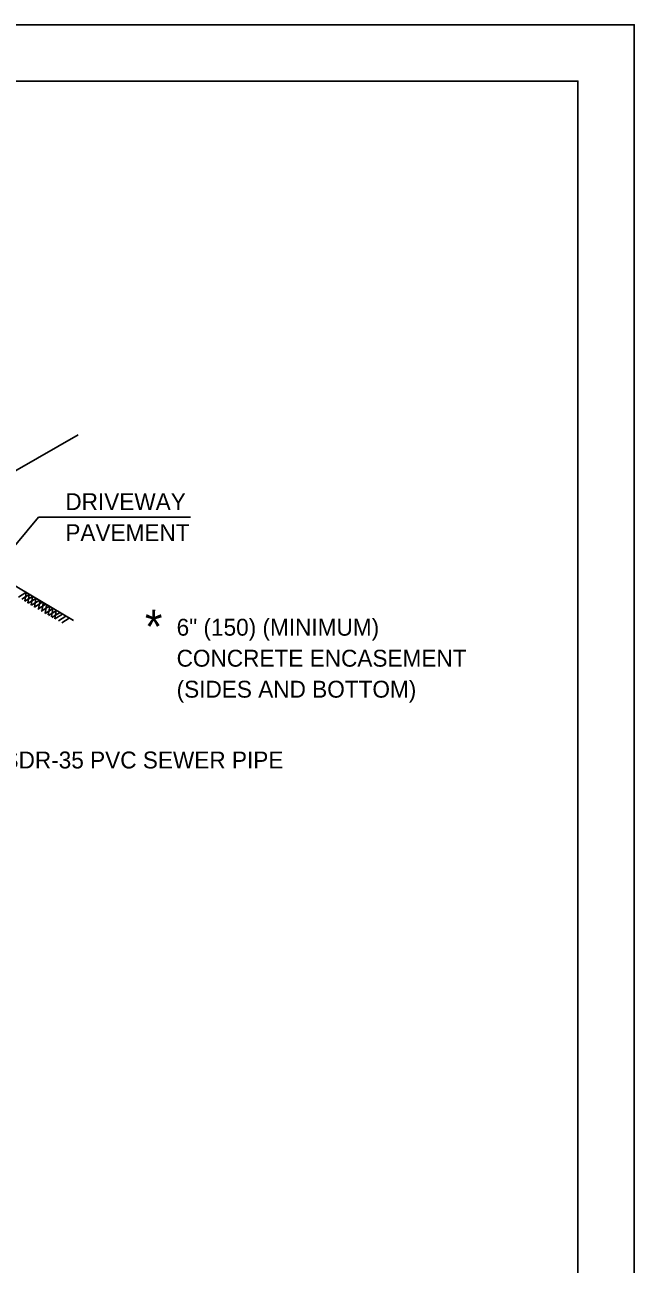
# Model space of a CAD drawing. Extents: x 99686 to 100366, y 100012 to 100452.
# Drawn here: x 100257.5 to 100365.7, y 100232.1 to 100452.1 of the extents above; entities that cross this region are included whole.
import ezdxf

# ---------------------------------------------------------------- set-up
doc = ezdxf.new("R2010")
doc.units = 0
for name, color, linetype in [('Design_PR_Roadway Dimensions', 7, 'Continuous'), ('Design_PR_Roadway Notes', 7, 'Continuous'), ('Level 4', 7, 'Continuous'), ('Level 52', 7, 'Continuous'), ('Sheets_50 Reference Boundary', 7, 'Continuous'), ('Sheets_General Details', 7, 'Continuous'), ('Sheets_Printer Plotting Border', 7, 'Continuous')]:
    doc.layers.add(name, color=color, linetype=linetype)

msp = doc.modelspace()

# ---------------------------------------------------------------- linework, layer by layer
at = {"layer": 'Design_PR_Roadway Notes'}
for p, q in [((100254.2, 100357.82), (100259.9, 100364.72)), ((100259.9, 100364.72), (100286.91, 100364.72))]:
    msp.add_line(p, q, dxfattribs=at)
at = {"layer": 'Level 4'}
for p, q in [((100256.35, 100350.5), (100257.67, 100351.32)), ((100256.96, 100350.14), (100258.28, 100350.96)), ((100257.5, 100349.82), (100257.73, 100351.29)), ((100258.02, 100349.45), (100258.26, 100350.92)), ((100257.5, 100349.82), (100258.82, 100350.65)), ((100258.09, 100349.47), (100259.42, 100350.3)), ((100258.61, 100349.11), (100258.85, 100350.57)), ((100258.7, 100349.11), (100260.03, 100349.94)), ((100259.2, 100348.76), (100259.43, 100350.23)), ((100259.2, 100348.76), (100260.52, 100349.59)), ((100259.8, 100348.4), (100261.12, 100349.23)), ((100259.92, 100348.32), (100260.17, 100349.8)), ((100260.41, 100348.04), (100261.73, 100348.88)), ((100260.5, 100347.99), (100260.75, 100349.45)), ((100261.1, 100347.64), (100261.34, 100349.1)), ((100261.66, 100347.38), (100261.9, 100348.85)), ((100261.1, 100347.64), (100262.42, 100348.46)), ((100261.7, 100347.28), (100263.03, 100348.1)), ((100262.24, 100347.04), (100262.48, 100348.5)), ((100262.31, 100346.92), (100263.63, 100347.75)), ((100262.83, 100346.69), (100263.07, 100348.15)), ((100262.83, 100346.69), (100264.16, 100347.51)), ((100263.44, 100346.33), (100264.76, 100347.16)), ((100264.04, 100345.97), (100265.37, 100346.8))]:
    msp.add_line(p, q, dxfattribs=at)
at = {"layer": 'Level 52'}
for p, q in [((100241.94, 100364.97), (100266.94, 100379.34)), ((100266.13, 100346.35), (100241.94, 100360.61))]:
    msp.add_line(p, q, dxfattribs=at)
at = {"layer": 'Sheets_50 Reference Boundary'}
msp.add_lwpolyline([(99725.73, 100442.11), (100355.73, 100442.11), (100355.73, 100042.11), (99725.73, 100042.11)], close=True, dxfattribs=at)
at = {"layer": 'Sheets_General Details'}
for p, q in [((100365.73, 100452.11), (99685.73, 100452.11)), ((100365.73, 100012.11), (100365.73, 100452.11))]:
    msp.add_line(p, q, dxfattribs=at)
msp.add_lwpolyline([(99725.73, 100442.11), (100355.73, 100442.11), (100355.73, 100022.11), (99725.73, 100022.11)], close=True, dxfattribs=at)
at = {"layer": 'Sheets_Printer Plotting Border'}
msp.add_lwpolyline([(99685.73, 100012.11), (100365.73, 100012.11), (100365.73, 100452.11), (99685.73, 100452.11)], close=True, dxfattribs=at)

# ---------------------------------------------------------------- texts
at = {"layer": 'Design_PR_Roadway Dimensions'}
for s, height, p in [('*', 6, (100278.81, 100342.31)), ('6" (150) (MINIMUM)', 3, (100284.45, 100343.68)), ('CONCRETE ENCASEMENT', 3, (100284.45, 100338.18)), ('(SIDES AND BOTTOM)', 3, (100284.45, 100332.68))]:
    msp.add_text(s, height=height, dxfattribs=at).set_placement(p)
at = {"layer": 'Design_PR_Roadway Notes'}
for s, p in [('DRIVEWAY', (100264.68, 100365.97)), ('PAVEMENT', (100264.68, 100360.47)), ('15" (375) DIA. SDR-35 PVC SEWER PIPE', (100227.3, 100320.11))]:
    msp.add_text(s, height=3, dxfattribs=at).set_placement(p)

doc.saveas('drawing.dxf')
